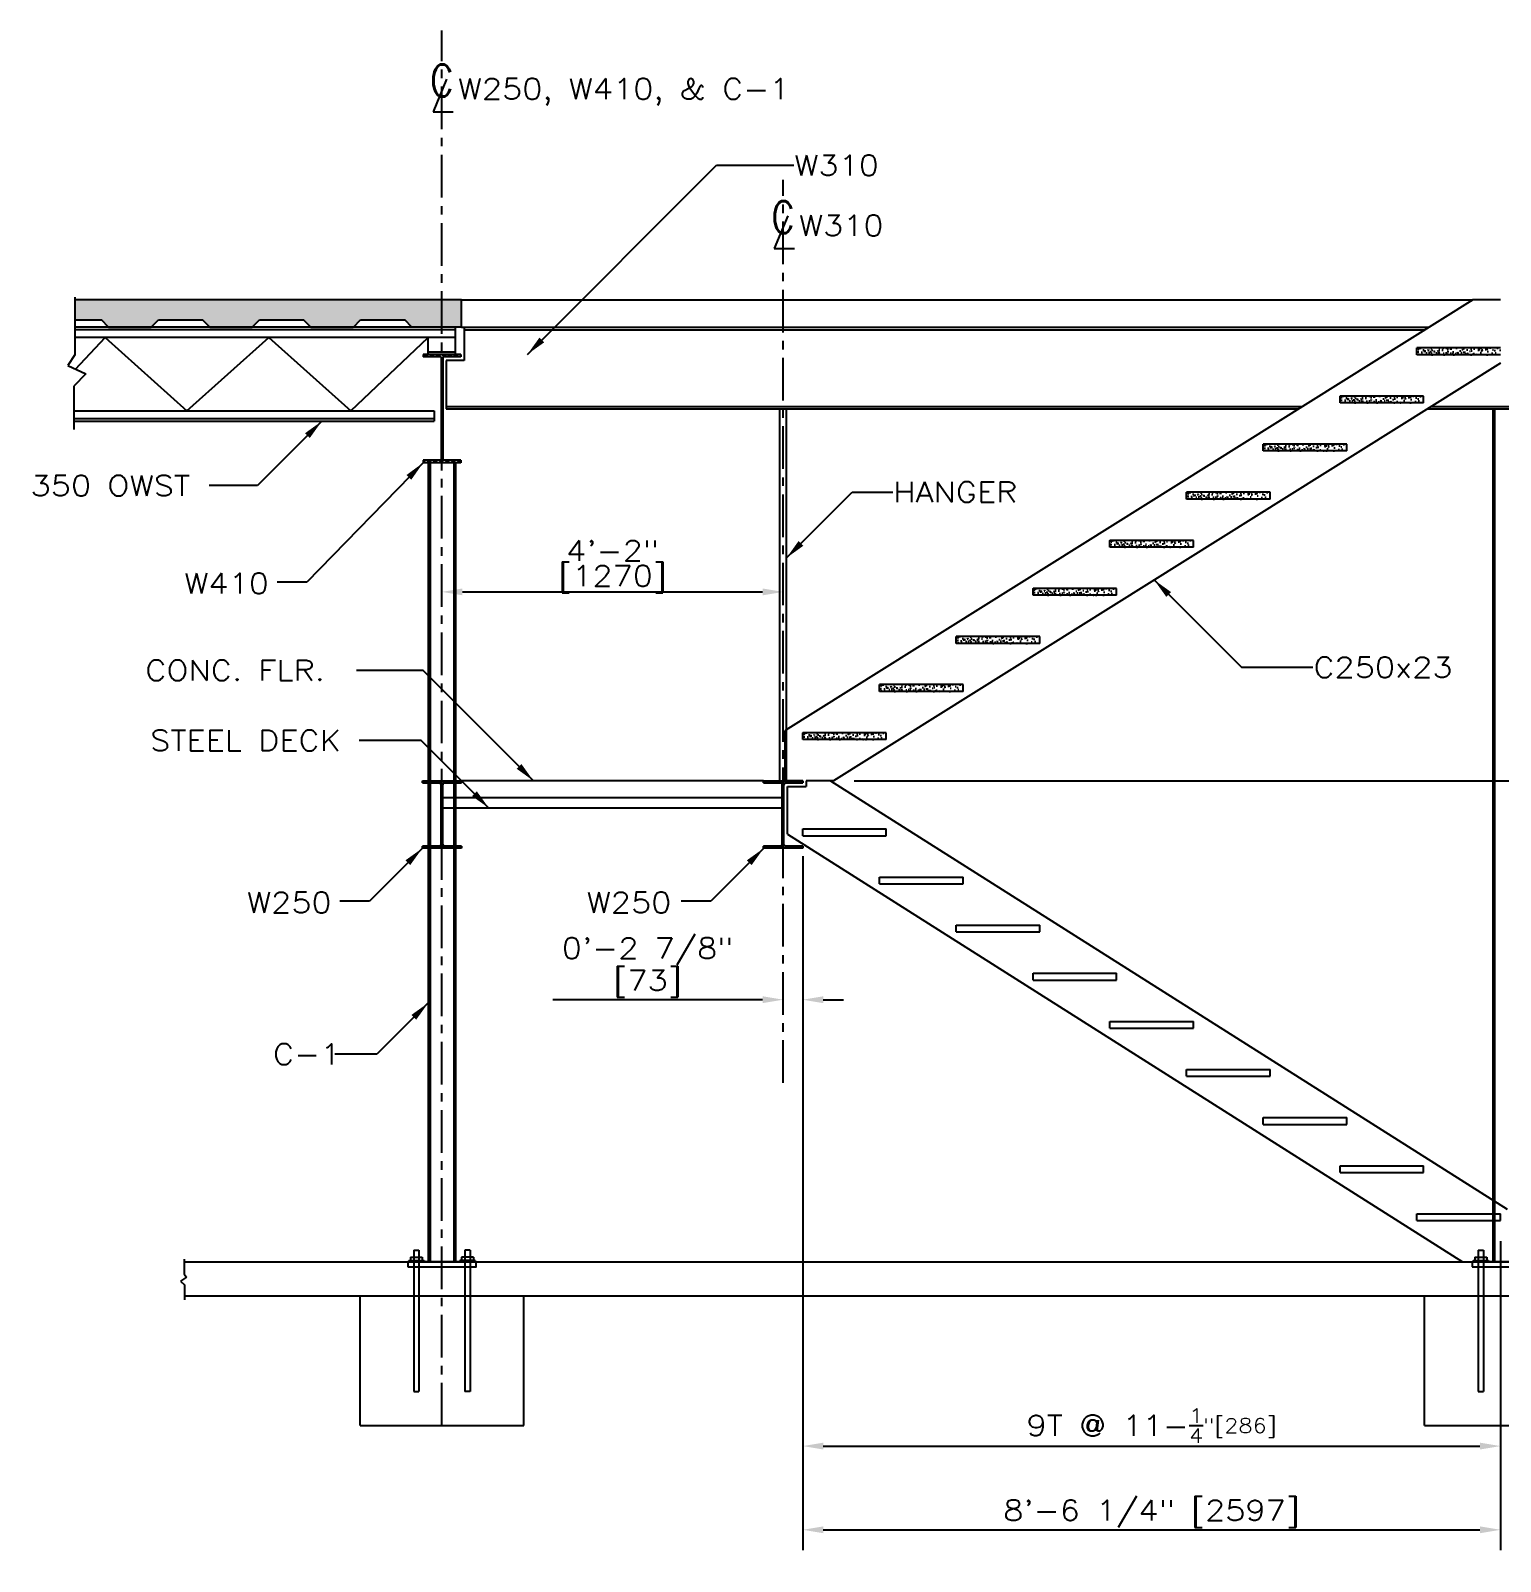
# Model space of a CAD drawing. Header units: inches. Extents: x -229 to 9761, y -1201 to 3580.
# Drawn here: x 386.7 to 602.1, y 379.1 to 603.5 of the extents above; entities that cross this region are included whole.
import ezdxf

# ---------------------------------------------------------------- set-up
doc = ezdxf.new("R2010")
doc.units = ezdxf.units.IN
doc.header["$MEASUREMENT"] = 0
doc.linetypes.add('CENTER', pattern=[2, 1.25, -0.25, 0.25, -0.25])
doc.layers.get('DEFPOINTS').update_dxf_attribs({"linetype": 'CONTINUOUS'})
for name, color, linetype in [('C-241-1', 241, 'CONTINUOUS'), ('CENTER', 1, 'CENTER'), ('L1', 1, 'CONTINUOUS'), ('LAYER131A', 131, 'CONTINUOUS'), ('Section-Stiffener', 2, 'CONTINUOUS'), ('Section_Hanger', 150, 'CONTINUOUS'), ('Struc_Section_BP', 135, 'CONTINUOUS'), ('Struc_Section_Conc', 71, 'CONTINUOUS'), ('Struc_Section_Dim', 5, 'CONTINUOUS'), ('Struc_Section_Steel', 11, 'CONTINUOUS'), ('Structural_Steel_Deck', 41, 'CONTINUOUS'), ('Structural_Steel_Joist', 21, 'CONTINUOUS'), ('Structural_SteelBeam', 22, 'CONTINUOUS'), ('TEXT', 4, 'CONTINUOUS')]:
    doc.layers.add(name, color=color, linetype=linetype)
doc.styles.add('ROMANS', font='ROMANS.SHX', dxfattribs={"width": 0.8})
doc.styles.add('ROMANS-115', font='romans.shx', dxfattribs={"width": 1.15})
doc.dimstyles.new('48-ROMANS-115', dxfattribs={"dimtxt": 3, "dimasz": 3, "dimexe": 3, "dimexo": 3, "dimgap": 0.0625, "dimtad": 1, "dimdec": 4, "dimzin": 1, "dimdsep": 46, "dimlunit": 4, "dimtxsty": 'ROMANS-115', "dimcen": 0.0625, "dimclrd": 256, "dimclre": 256, "dimclrt": 256, "dimadec": 0, "dimazin": 0, "dimtfac": 1, "dimtdec": 4, "dimtofl": 0, "dimtmove": 0, "dimatfit": 0, "dimfxl": 1, "dimfrac": 2, "dimtolj": 1, "dimtzin": 0, "dimarcsym": 0})
doc.dimstyles.new('48-ROMANS-115-BPV', dxfattribs={"dimtxt": 3, "dimasz": 3, "dimexe": 3, "dimexo": 3, "dimgap": 0.0625, "dimtad": 1, "dimdec": 4, "dimzin": 1, "dimdsep": 46, "dimlunit": 4, "dimtxsty": 'ROMANS-115', "dimcen": 0.0625, "dimclrd": 256, "dimclre": 256, "dimclrt": 256, "dimadec": 0, "dimazin": 0, "dimtfac": 1, "dimtdec": 4, "dimtofl": 0, "dimtmove": 0, "dimatfit": 0, "dimfxl": 1, "dimfrac": 2, "dimtolj": 1, "dimtzin": 0, "dimarcsym": 0})

# ---------------------------------------------------------------- blocks, each defined once
blk = doc.blocks.new('*D8')
at = {"layer": 'DEFPOINTS', "color": 0, "ltscale": 2}
for p in [(701.54, 564.03), (504.34, 493.53), (699.71, 493.53)]:
    blk.add_point(p, dxfattribs=at)
at = {"layer": 'Struc_Section_Dim', "lineweight": -2, "ltscale": 2}
for p, q in [((698.54, 564.03), (696.71, 564.03)), ((699.71, 561.03), (699.71, 496.53)), ((507.34, 493.53), (702.71, 493.53))]:
    blk.add_line(p, q, dxfattribs=at)
at = {"layer": 'Struc_Section_Dim', "ltscale": 2}
for points in [[(699.21, 561.03), (700.21, 561.03), (699.71, 564.03)], [(699.21, 496.53), (700.21, 496.53), (699.71, 493.53)]]:
    blk.add_solid(points, dxfattribs=at)
at = {"layer": 'Struc_Section_Dim', "ltscale": 2, "insert": (697.37, 528.78), "char_height": 3, "attachment_point": 5, "rotation": 90, "style": 'ROMANS-115'}
blk.add_mtext('\\A1;5\'-10 1/2" [1791]', dxfattribs=at)
blk = doc.blocks.new('*D9')
at = {"layer": 'DEFPOINTS', "color": 0, "ltscale": 2}
for p in [(504.34, 493.53), (699.71, 423.03), (699.71, 423.03)]:
    blk.add_point(p, dxfattribs=at)
at = {"layer": 'Struc_Section_Dim', "lineweight": -2, "ltscale": 2}
for p, q in [((507.34, 493.53), (702.71, 493.53)), ((699.71, 490.53), (699.71, 426.03))]:
    blk.add_line(p, q, dxfattribs=at)
at = {"layer": 'Struc_Section_Dim', "ltscale": 2}
for points in [[(699.21, 490.53), (700.21, 490.53), (699.71, 493.53)], [(699.21, 426.03), (700.21, 426.03), (699.71, 423.03)]]:
    blk.add_solid(points, dxfattribs=at)
at = {"layer": 'Struc_Section_Dim', "ltscale": 2, "insert": (697.37, 458.28), "char_height": 3, "attachment_point": 5, "rotation": 90, "style": 'ROMANS-115'}
blk.add_mtext('\\A1;5\'-10 1/2" [1791]', dxfattribs=at)
blk = doc.blocks.new('*D12')
at = {"layer": 'DEFPOINTS', "color": 0, "ltscale": 2}
for p in [(499.81, 485.48), (602.06, 397.04), (602.06, 396.03)]:
    blk.add_point(p, dxfattribs=at)
at = {"layer": 'Struc_Section_Dim', "lineweight": -2, "ltscale": 2}
for p, q in [((502.81, 396.03), (599.06, 396.03)), ((602.06, 394.04), (602.06, 393.03))]:
    blk.add_line(p, q, dxfattribs=at)
at = {"layer": 'Struc_Section_Dim', "ltscale": 2}
for points in [[(502.81, 396.53), (502.81, 395.53), (499.81, 396.03)], [(599.06, 396.53), (599.06, 395.53), (602.06, 396.03)]]:
    blk.add_solid(points, dxfattribs=at)
at = {"layer": 'Struc_Section_Dim', "ltscale": 2, "insert": (550.94, 399.04), "char_height": 3, "attachment_point": 5, "style": 'ROMANS-115'}
blk.add_mtext('\\A1;\\A1;9T @ 11-\\H0.7x;\\S1/4;"[286]', dxfattribs=at)
blk = doc.blocks.new('*D13')
at = {"layer": 'DEFPOINTS', "color": 0, "ltscale": 2}
for p in [(499.81, 485.48), (602.06, 429.08), (602.06, 383.76)]:
    blk.add_point(p, dxfattribs=at)
at = {"layer": 'Struc_Section_Dim', "lineweight": -2, "ltscale": 2}
for p, q in [((499.81, 482.48), (499.81, 380.76)), ((602.06, 426.08), (602.06, 380.76)), ((502.81, 383.76), (599.06, 383.76))]:
    blk.add_line(p, q, dxfattribs=at)
at = {"layer": 'Struc_Section_Dim', "ltscale": 2}
for points in [[(502.81, 384.26), (502.81, 383.26), (499.81, 383.76)], [(599.06, 384.26), (599.06, 383.26), (602.06, 383.76)]]:
    blk.add_solid(points, dxfattribs=at)
at = {"layer": 'Struc_Section_Dim', "ltscale": 2, "insert": (550.94, 386.11), "char_height": 3, "attachment_point": 5, "style": 'ROMANS-115'}
blk.add_mtext('\\A1;8\'-6 1/4" [2597]', dxfattribs=at)
blk = doc.blocks.new('CLMARK')
at = {"layer": 'TEXT'}
for p, q in [((1.52, 4.57), (-3.55, -7.61)), ((-3.55, -7.61), (4.06, -7.61))]:
    blk.add_line(p, q, dxfattribs=at)
at = {"layer": 'TEXT', "style": 'ROMANS', "width": 0.8}
blk.add_text('C', height=12, dxfattribs=at).set_placement((-4.59, -1.9))
blk = doc.blocks.new('*D32')
at = {"layer": 'DEFPOINTS', "color": 0, "ltscale": 2}
for p in [(496.94, 521.22), (446.94, 519.96), (496.94, 519.96)]:
    blk.add_point(p, dxfattribs=at)
at = {"layer": 'Section-Stiffener', "lineweight": -2, "ltscale": 2}
blk.add_line((449.94, 521.22), (493.94, 521.22), dxfattribs=at)
at = {"layer": 'Section-Stiffener', "ltscale": 2}
for points in [[(449.94, 521.72), (449.94, 520.72), (446.94, 521.22)], [(493.94, 521.72), (493.94, 520.72), (496.94, 521.22)]]:
    blk.add_solid(points, dxfattribs=at)
at = {"layer": 'Section-Stiffener', "ltscale": 2, "char_height": 3, "attachment_point": 5, "style": 'ROMANS-115'}
for s, insert in [('\\A1;4\'-2"', (471.94, 527.26)), ('\\A1;[1270]', (471.94, 523.07))]:
    blk.add_mtext(s, dxfattribs=dict(at, insert=insert))
blk = doc.blocks.new('*D42')
at = {"layer": 'DEFPOINTS', "color": 0, "ltscale": 2}
for p in [(496.94, 463.76), (499.81, 463.76), (496.94, 461.45)]:
    blk.add_point(p, dxfattribs=at)
at = {"layer": 'Struc_Section_Dim', "lineweight": -2, "ltscale": 2}
for p, q in [((493.94, 461.45), (463.21, 461.45)), ((502.81, 461.45), (505.81, 461.45))]:
    blk.add_line(p, q, dxfattribs=at)
at = {"layer": 'Struc_Section_Dim', "ltscale": 2}
for points in [[(493.94, 461.95), (493.94, 460.95), (496.94, 461.45)], [(502.81, 461.95), (502.81, 460.95), (499.81, 461.45)]]:
    blk.add_solid(points, dxfattribs=at)
at = {"layer": 'Struc_Section_Dim', "ltscale": 2, "char_height": 3, "attachment_point": 5, "style": 'ROMANS-115'}
for s, insert in [('\\A1;0\'-2 7/8"', (477.07, 468.5)), ('\\A1;[73]', (477.07, 463.8))]:
    blk.add_mtext(s, dxfattribs=dict(at, insert=insert))

msp = doc.modelspace()

# ---------------------------------------------------------------- hatches: boundary and pattern name
at = {"layer": 'LAYER131A', "ltscale": 2}
h = msp.add_hatch(dxfattribs=at)
h.set_pattern_fill('AR-CONC', color=256, scale=0.2, style=0)
h.set_pattern_definition([(50, (214.845, 562.9315), (1.4345204, -0.1255043), [0.15, -1.65]), (355, (214.845, 562.9315), (-0.2775027, 1.504384), [0.12, -1.32]), (100.4514, (214.9645, 562.9211), (1.157019, 1.378879), [0.1274804, -1.402284]), (46.1842, (214.845, 563.3315), (2.134482, -0.331038), [0.225, -2.475]), (96.6356, (215.0228, 563.304), (1.869325, 1.948236), [0.19122, -2.103426]), (351.1842, (214.845, 563.3315), (1.869324, 1.948237), [0.18, -1.98]), (21, (215.045, 563.2315), (1.193814, -0.8052378), [0.15, -1.65]), (326, (215.045, 563.2315), (0.4866307, 1.4503), [0.12, -1.32]), (71.4514, (215.1444, 563.1644), (1.6804453, 0.645061), [0.1274804, -1.402284]), (37.5, (214.84496, 562.93154), (0.0243197, 0.6657877), [0, -1.304, 0, -1.34, 0, -1.325]), (7.5, (214.84496, 562.93154), (0.5261391, 0.7888234), [0, -0.764, 0, -1.274, 0, -0.505]), (327.5, (214.39896, 562.93154), (1.0676449, -0.04510974), [0, -0.5, 0, -1.56, 0, -2.07]), (317.5, (214.199, 562.9315), (1.1663723, 0.20021), [0, -0.65, 0, -1.036, 0, -1.47])])
h.paths.add_polyline_path([(602.061025, 556.977184), (589.811025, 556.977184), (589.811025, 555.977184), (602.061025, 555.977184)])
h = msp.add_hatch(dxfattribs=at)
h.set_pattern_fill('AR-CONC', color=256, scale=0.2, style=0)
h.set_pattern_definition([(50, (203.595, 555.8815), (1.4345204, -0.1255043), [0.15, -1.65]), (355, (203.595, 555.8815), (-0.2775027, 1.504384), [0.12, -1.32]), (100.4514, (203.7145, 555.8711), (1.157019, 1.378879), [0.1274804, -1.402284]), (46.1842, (203.595, 556.2815), (2.134482, -0.331038), [0.225, -2.475]), (96.6356, (203.7728, 556.254), (1.869325, 1.948236), [0.19122, -2.103426]), (351.1842, (203.595, 556.2815), (1.869324, 1.948237), [0.18, -1.98]), (21, (203.795, 556.1815), (1.193814, -0.8052378), [0.15, -1.65]), (326, (203.795, 556.1815), (0.4866307, 1.4503), [0.12, -1.32]), (71.4514, (203.8944, 556.1144), (1.6804453, 0.645061), [0.1274804, -1.402284]), (37.5, (203.59496, 555.88154), (0.0243197, 0.6657877), [0, -1.304, 0, -1.34, 0, -1.325]), (7.5, (203.59496, 555.88154), (0.5261391, 0.7888234), [0, -0.764, 0, -1.274, 0, -0.505]), (327.5, (203.14896, 555.88154), (1.0676449, -0.04510974), [0, -0.5, 0, -1.56, 0, -2.07]), (317.5, (202.949, 555.8815), (1.1663723, 0.20021), [0, -0.65, 0, -1.036, 0, -1.47])])
h.paths.add_polyline_path([(590.811025, 549.927184), (578.561025, 549.927184), (578.561025, 548.927184), (590.811025, 548.927184)])
h = msp.add_hatch(dxfattribs=at)
h.set_pattern_fill('AR-CONC', color=256, scale=0.2, style=0)
h.set_pattern_definition([(50, (192.345, 548.8315), (1.4345204, -0.1255043), [0.15, -1.65]), (355, (192.345, 548.8315), (-0.2775027, 1.504384), [0.12, -1.32]), (100.4514, (192.4645, 548.8211), (1.157019, 1.378879), [0.1274804, -1.402284]), (46.1842, (192.345, 549.2315), (2.134482, -0.331038), [0.225, -2.475]), (96.6356, (192.5228, 549.204), (1.869325, 1.948236), [0.19122, -2.103426]), (351.1842, (192.345, 549.2315), (1.869324, 1.948237), [0.18, -1.98]), (21, (192.545, 549.1315), (1.193814, -0.8052378), [0.15, -1.65]), (326, (192.545, 549.1315), (0.4866307, 1.4503), [0.12, -1.32]), (71.4514, (192.6444, 549.0644), (1.6804453, 0.645061), [0.1274804, -1.402284]), (37.5, (192.34496, 548.83154), (0.0243197, 0.6657877), [0, -1.304, 0, -1.34, 0, -1.325]), (7.5, (192.34496, 548.83154), (0.5261391, 0.7888234), [0, -0.764, 0, -1.274, 0, -0.505]), (327.5, (191.89896, 548.83154), (1.0676449, -0.04510974), [0, -0.5, 0, -1.56, 0, -2.07]), (317.5, (191.699, 548.8315), (1.1663723, 0.20021), [0, -0.65, 0, -1.036, 0, -1.47])])
h.paths.add_polyline_path([(579.561025, 542.877184), (567.311025, 542.877184), (567.311025, 541.877184), (579.561025, 541.877184)])
h = msp.add_hatch(dxfattribs=at)
h.set_pattern_fill('AR-CONC', color=256, scale=0.2, style=0)
h.set_pattern_definition([(50, (181.095, 541.7815), (1.4345204, -0.1255043), [0.15, -1.65]), (355, (181.095, 541.7815), (-0.2775027, 1.504384), [0.12, -1.32]), (100.4514, (181.2145, 541.7711), (1.157019, 1.378879), [0.1274804, -1.402284]), (46.1842, (181.095, 542.1815), (2.134482, -0.331038), [0.225, -2.475]), (96.6356, (181.2728, 542.154), (1.869325, 1.948236), [0.19122, -2.103426]), (351.1842, (181.095, 542.1815), (1.869324, 1.948237), [0.18, -1.98]), (21, (181.295, 542.0815), (1.193814, -0.8052378), [0.15, -1.65]), (326, (181.295, 542.0815), (0.4866307, 1.4503), [0.12, -1.32]), (71.4514, (181.3944, 542.0144), (1.6804453, 0.645061), [0.1274804, -1.402284]), (37.5, (181.09496, 541.78154), (0.0243197, 0.6657877), [0, -1.304, 0, -1.34, 0, -1.325]), (7.5, (181.09496, 541.78154), (0.5261391, 0.7888234), [0, -0.764, 0, -1.274, 0, -0.505]), (327.5, (180.64896, 541.78154), (1.0676449, -0.04510974), [0, -0.5, 0, -1.56, 0, -2.07]), (317.5, (180.449, 541.7815), (1.1663723, 0.20021), [0, -0.65, 0, -1.036, 0, -1.47])])
h.paths.add_polyline_path([(568.311025, 535.827184), (556.061025, 535.827184), (556.061025, 534.827184), (568.311025, 534.827184)])
h = msp.add_hatch(dxfattribs=at)
h.set_pattern_fill('AR-CONC', color=256, scale=0.2, style=0)
h.set_pattern_definition([(50, (169.845, 534.7315), (1.4345204, -0.1255043), [0.15, -1.65]), (355, (169.845, 534.7315), (-0.2775027, 1.504384), [0.12, -1.32]), (100.4514, (169.9645, 534.7211), (1.157019, 1.378879), [0.1274804, -1.402284]), (46.1842, (169.845, 535.1315), (2.134482, -0.331038), [0.225, -2.475]), (96.6356, (170.0228, 535.104), (1.869325, 1.948236), [0.19122, -2.103426]), (351.1842, (169.845, 535.1315), (1.869324, 1.948237), [0.18, -1.98]), (21, (170.045, 535.0315), (1.193814, -0.8052378), [0.15, -1.65]), (326, (170.045, 535.0315), (0.4866307, 1.4503), [0.12, -1.32]), (71.4514, (170.1444, 534.9644), (1.6804453, 0.645061), [0.1274804, -1.402284]), (37.5, (169.84496, 534.73154), (0.0243197, 0.6657877), [0, -1.304, 0, -1.34, 0, -1.325]), (7.5, (169.84496, 534.73154), (0.5261391, 0.7888234), [0, -0.764, 0, -1.274, 0, -0.505]), (327.5, (169.39896, 534.73154), (1.0676449, -0.04510974), [0, -0.5, 0, -1.56, 0, -2.07]), (317.5, (169.199, 534.7315), (1.1663723, 0.20021), [0, -0.65, 0, -1.036, 0, -1.47])])
h.paths.add_polyline_path([(557.061025, 528.777184), (544.811025, 528.777184), (544.811025, 527.777184), (557.061025, 527.777184)])
h = msp.add_hatch(dxfattribs=at)
h.set_pattern_fill('AR-CONC', color=256, scale=0.2, style=0)
h.set_pattern_definition([(50, (158.595, 527.6815), (1.4345204, -0.1255043), [0.15, -1.65]), (355, (158.595, 527.6815), (-0.2775027, 1.504384), [0.12, -1.32]), (100.4514, (158.7145, 527.6711), (1.157019, 1.378879), [0.1274804, -1.402284]), (46.1842, (158.595, 528.0815), (2.134482, -0.331038), [0.225, -2.475]), (96.6356, (158.7728, 528.054), (1.869325, 1.948236), [0.19122, -2.103426]), (351.1842, (158.595, 528.0815), (1.869324, 1.948237), [0.18, -1.98]), (21, (158.795, 527.9815), (1.193814, -0.8052378), [0.15, -1.65]), (326, (158.795, 527.9815), (0.4866307, 1.4503), [0.12, -1.32]), (71.4514, (158.8944, 527.9144), (1.6804453, 0.645061), [0.1274804, -1.402284]), (37.5, (158.59496, 527.68154), (0.0243197, 0.6657877), [0, -1.304, 0, -1.34, 0, -1.325]), (7.5, (158.59496, 527.68154), (0.5261391, 0.7888234), [0, -0.764, 0, -1.274, 0, -0.505]), (327.5, (158.14896, 527.68154), (1.0676449, -0.04510974), [0, -0.5, 0, -1.56, 0, -2.07]), (317.5, (157.949, 527.6815), (1.1663723, 0.20021), [0, -0.65, 0, -1.036, 0, -1.47])])
h.paths.add_polyline_path([(545.811025, 521.727184), (533.561025, 521.727184), (533.561025, 520.727184), (545.811025, 520.727184)])
h = msp.add_hatch(dxfattribs=at)
h.set_pattern_fill('AR-CONC', color=256, scale=0.2, style=0)
h.set_pattern_definition([(50, (147.345, 520.6315), (1.4345204, -0.1255043), [0.15, -1.65]), (355, (147.345, 520.6315), (-0.2775027, 1.504384), [0.12, -1.32]), (100.4514, (147.4645, 520.6211), (1.157019, 1.378879), [0.1274804, -1.402284]), (46.1842, (147.345, 521.0315), (2.134482, -0.331038), [0.225, -2.475]), (96.6356, (147.5228, 521.004), (1.869325, 1.948236), [0.19122, -2.103426]), (351.1842, (147.345, 521.0315), (1.869324, 1.948237), [0.18, -1.98]), (21, (147.545, 520.9315), (1.193814, -0.8052378), [0.15, -1.65]), (326, (147.545, 520.9315), (0.4866307, 1.4503), [0.12, -1.32]), (71.4514, (147.6444, 520.8644), (1.6804453, 0.645061), [0.1274804, -1.402284]), (37.5, (147.34496, 520.63154), (0.0243197, 0.6657877), [0, -1.304, 0, -1.34, 0, -1.325]), (7.5, (147.34496, 520.63154), (0.5261391, 0.7888234), [0, -0.764, 0, -1.274, 0, -0.505]), (327.5, (146.89896, 520.63154), (1.0676449, -0.04510974), [0, -0.5, 0, -1.56, 0, -2.07]), (317.5, (146.699, 520.6315), (1.1663723, 0.20021), [0, -0.65, 0, -1.036, 0, -1.47])])
h.paths.add_polyline_path([(534.561025, 514.677184), (522.311025, 514.677184), (522.311025, 513.677184), (534.561025, 513.677184)])
h = msp.add_hatch(dxfattribs=at)
h.set_pattern_fill('AR-CONC', color=256, scale=0.2, style=0)
h.set_pattern_definition([(50, (136.095, 513.5815), (1.4345204, -0.1255043), [0.15, -1.65]), (355, (136.095, 513.5815), (-0.2775027, 1.504384), [0.12, -1.32]), (100.4514, (136.2145, 513.5711), (1.157019, 1.378879), [0.1274804, -1.402284]), (46.1842, (136.095, 513.9815), (2.134482, -0.331038), [0.225, -2.475]), (96.6356, (136.2728, 513.954), (1.869325, 1.948236), [0.19122, -2.103426]), (351.1842, (136.095, 513.9815), (1.869324, 1.948237), [0.18, -1.98]), (21, (136.295, 513.8815), (1.193814, -0.8052378), [0.15, -1.65]), (326, (136.295, 513.8815), (0.4866307, 1.4503), [0.12, -1.32]), (71.4514, (136.3944, 513.8144), (1.6804453, 0.645061), [0.1274804, -1.402284]), (37.5, (136.09496, 513.58154), (0.0243197, 0.6657877), [0, -1.304, 0, -1.34, 0, -1.325]), (7.5, (136.09496, 513.58154), (0.5261391, 0.7888234), [0, -0.764, 0, -1.274, 0, -0.505]), (327.5, (135.64896, 513.58154), (1.0676449, -0.04510974), [0, -0.5, 0, -1.56, 0, -2.07]), (317.5, (135.449, 513.5815), (1.1663723, 0.20021), [0, -0.65, 0, -1.036, 0, -1.47])])
h.paths.add_polyline_path([(523.311025, 507.627184), (511.061025, 507.627184), (511.061025, 506.627184), (523.311025, 506.627184)])
h = msp.add_hatch(dxfattribs=at)
h.set_pattern_fill('AR-CONC', color=256, scale=0.2, style=0)
h.set_pattern_definition([(50, (124.845, 506.5315), (1.4345204, -0.1255043), [0.15, -1.65]), (355, (124.845, 506.5315), (-0.2775027, 1.504384), [0.12, -1.32]), (100.4514, (124.9645, 506.5211), (1.157019, 1.378879), [0.1274804, -1.402284]), (46.1842, (124.845, 506.9315), (2.134482, -0.331038), [0.225, -2.475]), (96.6356, (125.0228, 506.904), (1.869325, 1.948236), [0.19122, -2.103426]), (351.1842, (124.845, 506.9315), (1.869324, 1.948237), [0.18, -1.98]), (21, (125.045, 506.8315), (1.193814, -0.8052378), [0.15, -1.65]), (326, (125.045, 506.8315), (0.4866307, 1.4503), [0.12, -1.32]), (71.4514, (125.1444, 506.7644), (1.6804453, 0.645061), [0.1274804, -1.402284]), (37.5, (124.84496, 506.53154), (0.0243197, 0.6657877), [0, -1.304, 0, -1.34, 0, -1.325]), (7.5, (124.84496, 506.53154), (0.5261391, 0.7888234), [0, -0.764, 0, -1.274, 0, -0.505]), (327.5, (124.39896, 506.53154), (1.0676449, -0.04510974), [0, -0.5, 0, -1.56, 0, -2.07]), (317.5, (124.199, 506.5315), (1.1663723, 0.20021), [0, -0.65, 0, -1.036, 0, -1.47])])
h.paths.add_polyline_path([(512.061025, 500.577184), (499.811025, 500.577184), (499.811025, 499.577184), (512.061025, 499.577184)])
at = {"layer": 'Struc_Section_Dim', "ltscale": 2}
h = msp.add_hatch(dxfattribs=at)
h.set_pattern_fill('AR-CONC', color=256, scale=0.2, style=0)
h.set_pattern_definition([(50, (0, 0), (1.4345204, -0.1255043), [0.15, -1.65]), (355, (0, 0), (-0.2775027, 1.5043843), [0.12, -1.32]), (100.4514, (0.1195, -0.0105), (1.1570188, 1.378879), [0.1274804, -1.4022842]), (46.1842, (0, 0.4), (2.134482, -0.331038), [0.225, -2.475]), (96.6356, (0.1779, 0.3724), (1.8693254, 1.948236), [0.1912206, -2.103426]), (351.1842, (0, 0.4), (1.869324, 1.948237), [0.18, -1.98]), (21, (0.2, 0.3), (1.1938141, -0.8052378), [0.15, -1.65]), (326, (0.2, 0.3), (0.4866307, 1.4503), [0.12, -1.32]), (71.4514, (0.2995, 0.2329), (1.6804453, 0.645061), [0.1274804, -1.4022842]), (37.5, (0, 0), (0.0243197, 0.6657877), [0, -1.304, 0, -1.34, 0, -1.325]), (7.5, (0, 0), (0.5261391, 0.7888234), [0, -0.764, 0, -1.274, 0, -0.505]), (327.5, (-0.446, 0), (1.06764487, -0.04510974), [0, -0.5, 0, -1.56, 0, -2.07]), (317.5, (-0.646, 0), (1.1663723, 0.20021), [0, -0.65, 0, -1.036, 0, -1.47])])
h.paths.add_polyline_path([(446.936025, 564.027184), (393.140585, 564.027184), (393.140585, 561.072529), (397.035443, 561.072529), (398.080788, 560.027184), (404.32818, 560.027184), (405.373525, 561.072529), (411.847943, 561.072529), (412.893288, 560.027184), (419.14068, 560.027184), (420.186025, 561.072529), (426.660443, 561.072529), (427.705788, 560.027184), (433.95318, 560.027184), (434.998525, 561.072529), (441.472943, 561.072529), (442.518288, 560.027184), (446.936025, 560.027184)])
h.paths.add_polyline_path([(449.811025, 564.027184), (446.936025, 564.027184), (446.936025, 560.027184), (448.936025, 560.027184), (449.811025, 560.027184)])
at = {"layer": 'Struc_Section_Steel', "ltscale": 2}
h = msp.add_hatch(dxfattribs=at)
h.set_pattern_fill('STEEL', color=256, scale=5, style=0)
h.set_pattern_definition([(45, (342.0604, 509.7791), (-0.4419417, 0.4419417), []), (45, (342.0604, 510.0916), (-0.4419417, 0.4419417), [])])
h.paths.add_polyline_path([(449.811025, 493.214684), (449.811025, 493.527184), (444.061025, 493.527184), (444.061025, 493.214684), (446.561025, 493.214684, -0.4142135624), (446.811025, 492.964684), (446.811025, 484.214684, -0.4142135624), (446.561025, 483.964684), (444.061025, 483.964684), (444.061025, 483.652184), (449.811025, 483.652184), (449.811025, 483.964684), (447.311025, 483.964684, -0.4142135624), (447.061025, 484.214684), (447.061025, 492.964684, -0.4142135624), (447.311025, 493.214684)])
h = msp.add_hatch(dxfattribs=at)
h.set_pattern_fill('STEEL', color=256, scale=5, style=0)
h.set_pattern_definition([(45, (392.0604, 509.7791), (-0.4419417, 0.4419417), []), (45, (392.0604, 510.0916), (-0.4419417, 0.4419417), [])])
h.paths.add_polyline_path([(499.811025, 493.214684), (499.811025, 493.527184), (494.061025, 493.527184), (494.061025, 493.214684), (496.561025, 493.214684, -0.4142135624), (496.811025, 492.964684), (496.811025, 484.214684, -0.4142135624), (496.561025, 483.964684), (494.061025, 483.964684), (494.061025, 483.652184), (499.811025, 483.652184), (499.811025, 483.964684), (497.311025, 483.964684, -0.4142135624), (497.061025, 484.214684), (497.061025, 492.964684, -0.4142135624), (497.311025, 493.214684)])
at = {"layer": 'Structural_SteelBeam'}
h = msp.add_hatch(dxfattribs=at)
h.set_pattern_fill('STEEL', color=256, scale=5, style=0)
h.set_pattern_definition([(135, (606.8588, 571.9816), (0.4419417, 0.4419417), []), (135, (606.8588, 572.2941), (0.4419417, 0.4419417), [])])
h.paths.add_polyline_path([(449.686025, 556.027184), (449.686025, 555.652184), (447.061025, 555.652184), (447.061025, 540.527184), (449.686025, 540.527184), (449.686025, 540.152184), (446.936025, 540.152184), (446.936025, 556.027184)])
h.paths.add_polyline_path([(444.186025, 555.652184), (444.186025, 556.027184), (446.936025, 556.027184), (446.936025, 540.152184), (444.186025, 540.152184), (444.186025, 540.527184), (446.811025, 540.527184), (446.811025, 555.652184)])

# ---------------------------------------------------------------- linework, layer by layer
at = {"layer": 'C-241-1'}
for p, q in [((442.809943, 424.748833), (442.809943, 423.707596)), ((442.809943, 424.748833), (443.562108, 424.748833)), ((443.562108, 424.748833), (443.562108, 423.707596)), ((450.309943, 424.748833), (450.309943, 423.707596)), ((451.062108, 424.748833), (450.309943, 424.748833)), ((451.062108, 424.748833), (451.062108, 423.707596)), ((598.809943, 424.748833), (598.809943, 423.707596)), ((598.809943, 424.748833), (599.562108, 424.748833)), ((599.562108, 424.748833), (599.562108, 423.707596)), ((442.065097, 423.212751), (444.306953, 423.212751)), ((442.065097, 423.212751), (442.065097, 423.027184)), ((442.065097, 423.027184), (444.306953, 423.027184)), ((442.315097, 423.707596), (444.056953, 423.707596)), ((442.315097, 423.707596), (442.315097, 423.212751)), ((444.056953, 423.707596), (444.056953, 423.212751)), ((444.306953, 423.212751), (444.306953, 423.027184)), ((451.806953, 423.212751), (449.565097, 423.212751)), ((449.565097, 423.212751), (449.565097, 423.027184)), ((451.806953, 423.027184), (449.565097, 423.027184)), ((451.556953, 423.707596), (449.815097, 423.707596)), ((449.815097, 423.707596), (449.815097, 423.212751)), ((451.556953, 423.707596), (451.556953, 423.212751)), ((451.806953, 423.212751), (451.806953, 423.027184)), ((598.065097, 423.212751), (600.306953, 423.212751)), ((598.065097, 423.212751), (598.065097, 423.027184)), ((598.065097, 423.027184), (600.306953, 423.027184)), ((598.315097, 423.707596), (600.056953, 423.707596)), ((598.315097, 423.707596), (598.315097, 423.212751)), ((600.056953, 423.707596), (600.056953, 423.212751)), ((600.306953, 423.212751), (600.306953, 423.027184))]:
    msp.add_line(p, q, dxfattribs=at)
at = {"layer": 'C-241-1', "ltscale": 10}
for p, q in [((442.809943, 423.707596), (442.809943, 404.027184)), ((443.562108, 423.707596), (443.562108, 404.027184)), ((450.309943, 423.707596), (450.309943, 404.027184)), ((451.062108, 423.707596), (451.062108, 404.027184)), ((598.809943, 423.707596), (598.809943, 404.027184)), ((599.562108, 423.707596), (599.562108, 404.027184)), ((442.809943, 404.027184), (443.562108, 404.027184)), ((451.062108, 404.027184), (450.309943, 404.027184)), ((598.809943, 404.027184), (599.562108, 404.027184))]:
    msp.add_line(p, q, dxfattribs=at)
at = {"layer": 'CENTER', "ltscale": 5}
for p, q in [((446.936025, 399.027184), (446.936025, 603.481978)), ((496.936025, 449.251158), (496.936025, 581.594936))]:
    msp.add_line(p, q, dxfattribs=at)
at = {"layer": 'L1'}
for p, q in [((393.140585, 564.427107), (393.140585, 555.987627)), ((393.140585, 555.987627), (392.083201, 554.403247)), ((392.083201, 554.403247), (394.726665, 553.171918)), ((394.726665, 553.171918), (392.964354, 551.3787)), ((392.964354, 551.3787), (392.964354, 545.016131))]:
    msp.add_line(p, q, dxfattribs=at)
at = {"layer": 'LAYER131A'}
for p, q in [((589.811025, 555.977184), (589.811025, 556.977184)), ((602.061025, 556.977184), (589.811025, 556.977184)), ((602.061025, 555.977184), (589.811025, 555.977184)), ((578.561025, 548.927184), (578.561025, 549.927184)), ((590.811025, 549.927184), (578.561025, 549.927184)), ((590.811025, 548.927184), (590.811025, 549.927184)), ((590.811025, 548.927184), (578.561025, 548.927184)), ((600.936025, 548.027184), (600.936025, 432.080846)), ((567.311025, 541.877184), (567.311025, 542.877184)), ((579.561025, 542.877184), (567.311025, 542.877184)), ((579.561025, 541.877184), (567.311025, 541.877184)), ((579.561025, 541.877184), (579.561025, 542.877184)), ((444.936025, 540.152184), (444.936025, 493.527184)), ((448.936025, 540.152184), (448.936025, 493.527184)), ((556.061025, 534.827184), (556.061025, 535.827184)), ((568.311025, 535.827184), (556.061025, 535.827184)), ((568.311025, 534.827184), (556.061025, 534.827184)), ((568.311025, 535.827184), (557.061025, 535.827184)), ((568.311025, 534.827184), (568.311025, 535.827184)), ((544.811025, 527.777184), (544.811025, 528.777184)), ((557.061025, 528.777184), (544.811025, 528.777184)), ((557.061025, 527.777184), (544.811025, 527.777184)), ((557.061025, 527.777184), (557.061025, 528.777184)), ((533.561025, 520.727184), (533.561025, 521.727184)), ((545.811025, 521.727184), (533.561025, 521.727184)), ((545.811025, 520.727184), (533.561025, 520.727184)), ((545.811025, 520.727184), (545.811025, 521.727184)), ((522.311025, 513.677184), (522.311025, 514.677184)), ((534.561025, 514.677184), (522.311025, 514.677184)), ((534.561025, 513.677184), (534.561025, 514.677184)), ((534.561025, 513.677184), (522.311025, 513.677184)), ((511.061025, 506.627184), (511.061025, 507.627184)), ((523.311025, 507.627184), (511.061025, 507.627184)), ((523.311025, 506.627184), (523.311025, 507.627184)), ((523.311025, 506.627184), (511.061025, 506.627184)), ((499.811025, 499.577184), (499.811025, 500.577184)), ((512.061025, 500.577184), (499.811025, 500.577184)), ((512.061025, 499.577184), (512.061025, 500.577184)), ((512.061025, 499.577184), (499.811025, 499.577184)), ((444.936025, 493.214684), (444.936025, 483.964684)), ((448.936025, 493.214684), (448.936025, 483.964684)), ((499.811025, 485.477184), (499.811025, 486.477184)), ((512.061025, 485.477184), (512.061025, 486.477184)), ((444.936025, 483.652184), (444.936025, 423.027184)), ((448.936025, 483.652184), (448.936025, 423.027184)), ((511.061025, 478.427184), (511.061025, 479.427184)), ((523.311025, 478.427184), (523.311025, 479.427184)), ((522.311025, 471.377184), (522.311025, 472.377184)), ((534.561025, 471.377184), (534.561025, 472.377184)), ((533.561025, 464.327184), (533.561025, 465.327184)), ((545.811025, 464.327184), (545.811025, 465.327184)), ((544.811025, 457.277184), (544.811025, 458.277184)), ((557.061025, 457.277184), (557.061025, 458.277184)), ((556.061025, 450.227184), (556.061025, 451.227184)), ((568.311025, 450.227184), (568.311025, 451.227184)), ((567.311025, 443.177184), (567.311025, 444.177184)), ((579.561025, 443.177184), (579.561025, 444.177184)), ((578.561025, 436.127184), (578.561025, 437.127184)), ((590.811025, 436.127184), (590.811025, 437.127184)), ((589.811025, 429.077184), (589.811025, 430.077184)), ((602.061025, 429.077184), (602.061025, 430.077184))]:
    msp.add_line(p, q, dxfattribs=at)
at = {"layer": 'LAYER131A', "ltscale": 10}
for p, q in [((499.811025, 486.477184), (512.061025, 486.477184)), ((499.811025, 485.477184), (512.061025, 485.477184)), ((511.061025, 479.427184), (523.311025, 479.427184)), ((511.061025, 478.427184), (523.311025, 478.427184)), ((522.311025, 472.377184), (534.561025, 472.377184)), ((522.311025, 471.377184), (534.561025, 471.377184)), ((533.561025, 465.327184), (545.811025, 465.327184)), ((533.561025, 464.327184), (545.811025, 464.327184)), ((544.811025, 458.277184), (557.061025, 458.277184)), ((544.811025, 457.277184), (557.061025, 457.277184)), ((556.061025, 451.227184), (568.311025, 451.227184)), ((556.061025, 450.227184), (568.311025, 450.227184)), ((567.311025, 444.177184), (579.561025, 444.177184)), ((567.311025, 443.177184), (579.561025, 443.177184)), ((578.561025, 437.127184), (590.811025, 437.127184)), ((578.561025, 436.127184), (590.811025, 436.127184)), ((589.811025, 430.077184), (602.061025, 430.077184)), ((589.811025, 429.077184), (602.061025, 429.077184))]:
    msp.add_line(p, q, dxfattribs=at)
at = {"layer": 'Section_Hanger', "ltscale": 2}
for p, q in [((496.436025, 493.527184), (496.436025, 548.027184)), ((497.436025, 493.527184), (497.436025, 548.027184))]:
    msp.add_line(p, q, dxfattribs=at)
at = {"layer": 'Struc_Section_BP', "ltscale": 2}
for points in [[(441.936025, 422.277184), (451.936025, 422.277184), (451.936025, 423.027184), (441.936025, 423.027184)], [(597.936025, 422.277184), (607.936025, 422.277184), (607.936025, 423.027184), (597.936025, 423.027184)]]:
    msp.add_lwpolyline(points, close=True, dxfattribs=at)
at = {"layer": 'Struc_Section_Conc', "ltscale": 2}
for p, q in [((449.811025, 564.027184), (393.140585, 564.027184)), ((449.811025, 560.027184), (449.811025, 564.027184)), ((449.811025, 564.027184), (598.010114, 564.027184)), ((393.140585, 561.072529), (397.035443, 561.072529)), ((398.080788, 560.027184), (397.035443, 561.072529)), ((404.32818, 560.027184), (405.373525, 561.072529)), ((405.373525, 561.072529), (411.847943, 561.072529)), ((412.893288, 560.027184), (411.847943, 561.072529)), ((419.14068, 560.027184), (420.186025, 561.072529)), ((420.186025, 561.072529), (426.660443, 561.072529)), ((427.705788, 560.027184), (426.660443, 561.072529)), ((433.95318, 560.027184), (434.998525, 561.072529)), ((434.998525, 561.072529), (441.472943, 561.072529)), ((442.518288, 560.027184), (441.472943, 561.072529)), ((398.080788, 560.027184), (404.298234, 560.027184)), ((404.32818, 560.027184), (401.281079, 560.027184)), ((412.893288, 560.027184), (419.110734, 560.027184)), ((419.14068, 560.027184), (416.093579, 560.027184)), ((427.705788, 560.027184), (433.923234, 560.027184)), ((433.95318, 560.027184), (430.906079, 560.027184)), ((449.811025, 560.027184), (442.518288, 560.027184)), ((449.811025, 560.027184), (591.627135, 560.027184)), ((450.186025, 560.027184), (585.244156, 560.027184)), ((450.186025, 560.027184), (450.186025, 555.152184)), ((450.186025, 559.652184), (591.028731, 559.652184)), ((447.561025, 555.152184), (447.561025, 548.027184)), ((450.186025, 555.152184), (447.561025, 555.152184)), ((447.561025, 548.402184), (573.076603, 548.402184)), ((447.561025, 548.027184), (572.478199, 548.027184)), ((591.31009, 548.027184), (660.537527, 548.027184)), ((591.908494, 548.402184), (660.537527, 548.402184)), ((494.061025, 493.527184), (449.811025, 493.527184)), ((496.811025, 489.527184), (447.061025, 489.527184)), ((409.178302, 423.409351), (409.178302, 421.23211)), ((409.178302, 423.027184), (659.498602, 423.027184)), ((409.489701, 420.804438), (408.633354, 420.182369)), ((408.633354, 420.182369), (409.217227, 419.676938)), ((409.178302, 421.23211), (409.489701, 420.804438)), ((409.217227, 419.676938), (409.217227, 417.479826)), ((409.217227, 418.027184), (659.537527, 418.027184)), ((434.936025, 399.027184), (434.936025, 418.027184)), ((458.936025, 399.027184), (458.936025, 418.027184)), ((590.936025, 399.027184), (590.936025, 418.027184)), ((434.936025, 399.027184), (458.936025, 399.027184)), ((590.936025, 399.027184), (614.936025, 399.027184))]:
    msp.add_line(p, q, dxfattribs=at)
at = {"layer": 'Struc_Section_Conc', "ltscale": 20}
msp.add_line((496.811025, 491.027184), (447.061025, 491.027184), dxfattribs=at)
at = {"layer": 'Struc_Section_Steel', "ltscale": 2}
for p, q in [((598.010114, 564.027184), (497.251025, 500.884822)), ((602.061025, 564.027184), (598.010114, 564.027184)), ((602.061025, 554.764437), (504.342005, 493.527184)), ((497.251025, 493.527184), (497.251025, 500.884822)), ((444.061025, 493.527184), (446.621025, 493.527184)), ((444.061025, 493.214684), (444.061025, 493.527184)), ((494.061025, 493.527184), (496.621025, 493.527184)), ((494.061025, 493.214684), (494.061025, 493.527184)), ((499.811025, 493.527184), (497.251025, 493.527184)), ((499.811025, 493.214684), (499.811025, 493.527184)), ((504.342005, 493.527184), (500.311025, 493.527184)), ((503.861936, 493.527184), (603.061025, 430.735755)), ((497.561025, 485.689015), (596.530046, 423.027184)), ((596.530046, 423.027184), (603.061025, 423.027184))]:
    msp.add_line(p, q, dxfattribs=at)
at = {"layer": 'Struc_Section_Steel', "ltscale": 4}
for p, q in [((601.186025, 548.027184), (601.186025, 423.027184)), ((445.186025, 540.152184), (445.186025, 493.527184)), ((448.686025, 540.152184), (448.686025, 423.027184)), ((445.186025, 493.214684), (445.186025, 483.964684)), ((445.186025, 483.652184), (445.186025, 423.027184)), ((600.936025, 432.080846), (600.936025, 423.027184))]:
    msp.add_line(p, q, dxfattribs=at)
at = {"layer": 'Struc_Section_Steel'}
for p, q in [((444.061025, 493.527184), (449.811025, 493.527184)), ((444.061025, 493.214684), (444.061025, 493.527184)), ((444.061025, 493.214684), (446.561025, 493.214684)), ((446.811025, 484.214684), (446.811025, 492.964684)), ((447.061025, 484.214684), (447.061025, 492.964684)), ((447.311025, 493.214684), (449.811025, 493.214684)), ((449.811025, 493.527184), (449.811025, 493.214684)), ((494.061025, 493.527184), (499.811025, 493.527184)), ((494.061025, 493.214684), (496.561025, 493.214684)), ((496.811025, 484.214684), (496.811025, 492.964684)), ((497.061025, 484.214684), (497.061025, 492.964684)), ((497.311025, 493.214684), (499.811025, 493.214684)), ((497.561025, 492.714684), (500.311025, 492.714684)), ((497.561025, 485.689015), (497.561025, 492.714684)), ((499.811025, 493.527184), (499.811025, 493.214684)), ((500.311025, 493.527184), (500.311025, 492.714684)), ((444.061025, 483.652184), (444.061025, 483.964684)), ((446.561025, 483.964684), (444.061025, 483.964684)), ((449.811025, 483.652184), (444.061025, 483.652184)), ((449.811025, 483.964684), (447.311025, 483.964684)), ((449.811025, 483.964684), (449.811025, 483.652184)), ((494.061025, 483.652184), (494.061025, 483.964684)), ((496.561025, 483.964684), (494.061025, 483.964684)), ((499.811025, 483.652184), (494.061025, 483.652184)), ((499.811025, 483.964684), (497.311025, 483.964684)), ((499.811025, 483.964684), (499.811025, 483.652184))]:
    msp.add_line(p, q, dxfattribs=at)
for centre, start, end in [((446.561025, 492.964684), 0, 90), ((447.311025, 492.964684), 90, 180), ((496.561025, 492.964684), 0, 90), ((497.311025, 492.964684), 90, 180), ((446.561025, 484.214684), 270, 0), ((447.311025, 484.214684), 180, 270), ((496.561025, 484.214684), 270, 0), ((497.311025, 484.214684), 180, 270)]:
    msp.add_arc(centre, 0.25, start, end, dxfattribs=at)
at = {"layer": 'Structural_Steel_Deck'}
msp.add_line((404.32818, 560.027184), (401.281079, 560.027184), dxfattribs=at)
at = {"layer": 'Structural_Steel_Joist'}
for p, q in [((448.936025, 560.027184), (393.140585, 560.027184)), ((448.936025, 559.652184), (393.140585, 559.652184)), ((448.936025, 556.027184), (448.936025, 560.027184)), ((448.936025, 558.527184), (393.140585, 558.527184)), ((393.251836, 553.858895), (397.561025, 558.527184)), ((397.561025, 558.527184), (409.561025, 547.747184)), ((409.561025, 547.747184), (421.561025, 558.527184)), ((421.561025, 558.527184), (433.561025, 547.747184)), ((433.561025, 547.747184), (444.936025, 558.527184)), ((444.936025, 556.027184), (444.936025, 558.527184)), ((444.936025, 556.402184), (448.936025, 556.402184)), ((448.936025, 556.027184), (444.936025, 556.027184)), ((392.964354, 547.747184), (445.811025, 547.747184)), ((445.811025, 547.747184), (445.811025, 546.247184)), ((392.964354, 546.622184), (445.811025, 546.622184)), ((392.964354, 546.247184), (445.811025, 546.247184))]:
    msp.add_line(p, q, dxfattribs=at)
at = {"layer": 'Structural_SteelBeam'}
for p, q in [((449.686025, 556.027184), (444.186025, 556.027184)), ((444.186025, 556.027184), (444.186025, 555.652184)), ((446.811025, 555.652184), (444.186025, 555.652184)), ((446.811025, 555.652184), (446.811025, 540.527184)), ((447.061025, 555.652184), (447.061025, 540.527184)), ((449.686025, 555.652184), (447.061025, 555.652184)), ((449.686025, 556.027184), (449.686025, 555.652184)), ((446.811025, 540.527184), (444.186025, 540.527184)), ((444.186025, 540.527184), (444.186025, 540.152184)), ((449.686025, 540.152184), (444.186025, 540.152184)), ((449.686025, 540.527184), (447.061025, 540.527184)), ((449.686025, 540.527184), (449.686025, 540.152184))]:
    msp.add_line(p, q, dxfattribs=at)

# ---------------------------------------------------------------- block references
at = {"layer": 'Struc_Section_Dim', "ltscale": 2, "xscale": 0.390625, "yscale": 0.390625, "zscale": 0.390625}
for p in [(447.016412, 594.556795), (497.018078, 574.529022)]:
    msp.add_blockref('CLMARK', p, dxfattribs=at)

# ---------------------------------------------------------------- texts
at = {"layer": 'Struc_Section_Dim', "ltscale": 2, "style": 'ROMANS-115', "width": 1.15}
for s, p in [('W250, W410, & C-1', (449.239436, 593.440812)), ('W310', (499.241102, 573.413039))]:
    msp.add_text(s, height=3, dxfattribs=at).set_placement(p)
at = {"layer": 'Struc_Section_Dim', "ltscale": 2, "char_height": 3, "attachment_point": 1, "style": 'ROMANS-115'}
for s, insert in [('W310', (498.570504, 585.2387)), ('\\A1;350 OWST', (386.650138, 538.299279)), ('\\A1;HANGER', (513.082327, 537.350736)), ('W410', (409.168194, 523.969001)), ('\\A1;C250x23', (574.647049, 511.664936)), ('CONC. FLR.', (403.450387, 511.213782)), ('STEEL DECK', (404.173802, 500.950663)), ('W250', (418.352794, 477.191322)), ('W250', (468.138356, 477.191322)), ('\\A1;C-1', (422.160313, 454.966952))]:
    msp.add_mtext(s, dxfattribs=dict(at, insert=insert))

# ---------------------------------------------------------------- dimensions: what is measured, and where the dimension line sits
at = {"layer": 'Section-Stiffener', "ltscale": 2}
dim = msp.add_linear_dim(base=(496.936025, 521.216833), p1=(446.936025, 519.959822), p2=(496.936025, 519.959822), dimstyle='48-ROMANS-115-BPV', override={"dimpost": '\\X', "dimse1": 1, "dimse2": 1}, dxfattribs=at)
dim.commit()
dim.dimension.update_dxf_attribs({"geometry": '*D32', "text_midpoint": (471.936025, 525.413262)})
at = {"layer": 'Struc_Section_Dim', "ltscale": 2}
for base, p1, p2, picture, middle in [((699.713312, 493.527184), (701.536381, 564.027184), (504.342005, 493.527184), '*D8', (697.365098, 528.777184)), ((699.713312, 423.027184), (504.342005, 493.527184), (699.713312, 423.027184), '*D9', (697.365098, 458.277184))]:
    dim = msp.add_linear_dim(base=base, p1=p1, p2=p2, angle=90, dimstyle='48-ROMANS-115', dxfattribs=at)
    dim.commit()
    dim.dimension.update_dxf_attribs({"geometry": picture, "text_midpoint": middle})
dim = msp.add_linear_dim(base=(602.061025, 396.029743), p1=(499.811025, 485.477184), p2=(602.061025, 397.041651), text='\\A1;9T @ 11-{\\H0.7x;\\S1/4;}"[286]', dimstyle='48-ROMANS-115', override={"dimse1": 1}, dxfattribs=at)
dim.commit()
dim.dimension.update_dxf_attribs({"geometry": '*D12', "text_midpoint": (550.936025, 399.042243)})
dim = msp.add_linear_dim(base=(602.061025, 383.761744), p1=(499.811025, 485.477184), p2=(602.061025, 429.077184), dimstyle='48-ROMANS-115', dxfattribs=at)
dim.commit()
dim.dimension.update_dxf_attribs({"geometry": '*D13', "text_midpoint": (550.936025, 386.109958)})
dim = msp.add_linear_dim(base=(496.936025, 461.454357), p1=(499.811025, 463.758215), p2=(496.936025, 463.758215), dimstyle='48-ROMANS-115-BPV', override={"dimpost": '\\X', "dimse1": 1, "dimse2": 1}, dxfattribs=at)
dim.commit()
dim.dimension.update_dxf_attribs({"geometry": '*D42', "text_midpoint": (477.073525, 466.150785)})

# ---------------------------------------------------------------- leaders
at = {"layer": 'Struc_Section_Dim', "ltscale": 2, "annotation_type": 0, "has_hookline": 1}
for points, dimstyle, override, hookline_direction, text_width in [([(459.457493, 556.027184), (487.17842, 583.7387), (498.508004, 583.7387)], '48-ROMANS-115', {"dimgap": 0.0625, "dimtad": 0}, 0, 12.978571), ([(429.337446, 546.247184), (419.889542, 536.799279), (412.834066, 536.799279)], '48-ROMANS-115', {"dimgap": 0.0625, "dimtad": 0}, 1, 26.121429), ([(497.436025, 526.209174), (507.077587, 535.850736), (513.019827, 535.850736)], '48-ROMANS-115', {"dimgap": 0.0625, "dimtad": 0}, 0, 19.057143), ([(551.322253, 522.968139), (564.125456, 510.164936), (574.584549, 510.164936)], '48-ROMANS-115', {"dimgap": 0.0625, "dimtad": 0}, 0, 21.685714), ([(460.350812, 493.527184), (444.164214, 509.713782), (434.398602, 509.713782)], '48-ROMANS-115', {"dimgap": 0.0625, "dimtad": 0}, 1, 28.914286), ([(453.818313, 489.527184), (443.894834, 499.450663), (434.793445, 499.450663)], '48-ROMANS-115', {"dimgap": 0.0625, "dimtad": 0}, 1, 30.885714), ([(444.936025, 460.993866), (437.40911, 453.466952), (431.258527, 453.466952)], '48-ROMANS-115-BPV', {"dimgap": 0.0625, "dimtad": 0, "dimse1": 1, "dimse2": 1}, 1, 9.035714)]:
    msp.add_leader(points, dimstyle=dimstyle, override=override, dxfattribs=dict(at, hookline_direction=hookline_direction, text_width=text_width))
at = {"layer": 'Struc_Section_Dim', "ltscale": 2}
for points in [[(444.186025, 540.152184), (427.109745, 522.663183), (422.792212, 522.663183)], [(444.061025, 483.652184), (436.294345, 475.885504), (431.976812, 475.885504)], [(494.096586, 483.652184), (486.329906, 475.885504), (482.012374, 475.885504)]]:
    msp.add_leader(points, dimstyle='48-ROMANS-115', override={"dimgap": 0.0625, "dimtad": 0}, dxfattribs=at)

doc.saveas('drawing.dxf')
